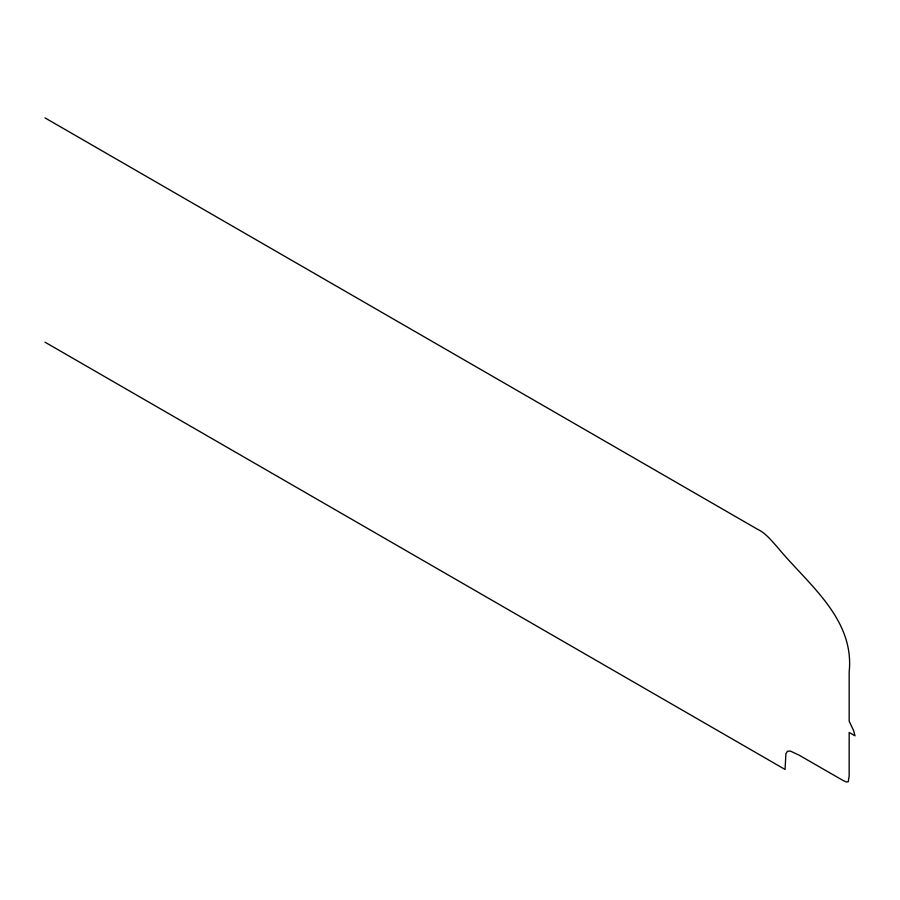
<?xml version="1.0" encoding="UTF-8"?>
<svg xmlns="http://www.w3.org/2000/svg" width="900" height="900" viewBox="0 0 900 900"><rect width="100%" height="100%" fill="white"/><g stroke="black" fill="none" stroke-linecap="round" stroke-linejoin="round"><path stroke-width="1.35" d="M45 117.889L757.316 529.144C765.54 533.002 771.154 540.281 777.116 546.817C807.435 583.875 854.73 618.165 849.173 671.895L849.173 721.238L853.549 730.418L855 735.817L849.173 732.454L849.161 775.856L848.284 781.661L846.506 782.021L843.21 780.559L799.234 755.235L790.403 751.072L787.5 751.241L785.903 753.671L785.07 769.466L45 342.18"/></g></svg>
